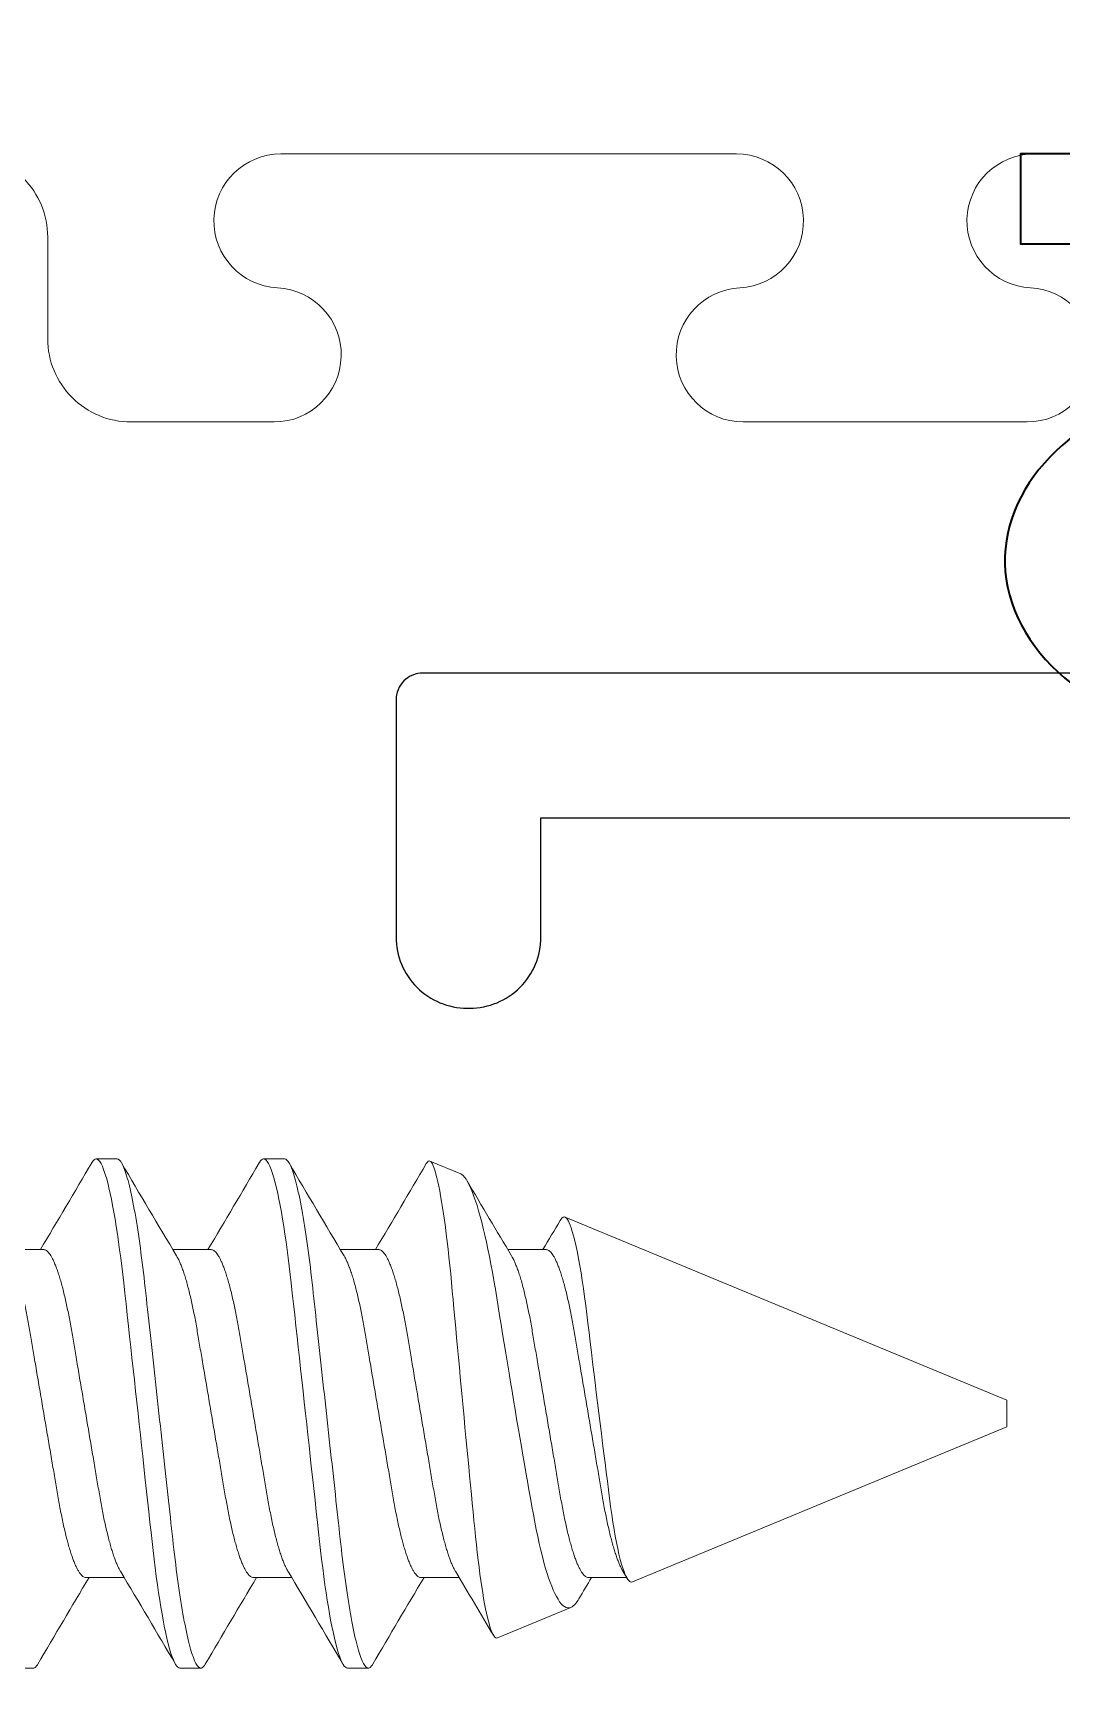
# Model space of a CAD drawing. Extents: x -138 to 168, y -127 to 80.
# Drawn here: x 11.646 to 12.03, y 47.842 to 48.464 of the extents above; entities that cross this region are included whole.
import ezdxf

# ---------------------------------------------------------------- set-up
doc = ezdxf.new("R2010")
doc.units = 0
doc.header["$MEASUREMENT"] = 0
doc.layers.get('0').update_dxf_attribs({"linetype": 'CONTINUOUS'})
doc.layers.add('ALUM-RED', color=1, linetype='CONTINUOUS', lineweight=9)
doc.layers.add('PROFILE NUMBER', color=150, linetype='CONTINUOUS', lineweight=35)
for name, color, linetype in [('Ballons', 7, 'CONTINUOUS'), ('FRAME', 1, 'CONTINUOUS'), ('TEXT', 7, 'CONTINUOUS')]:
    doc.layers.add(name, color=color, linetype=linetype)

# ---------------------------------------------------------------- blocks, each defined once
blk = doc.blocks.new('2005 Block Jamb')
blk.add_lwpolyline([(0.62575, 0.473), (0.62575, -0.365, -0.414214), (0.61575, -0.375), (0.52725, -0.375, -0.414214), (0.50075, -0.3485), (0.50075, -0.3475, -0.414214), (0.52725, -0.321), (0.57175, -0.321), (0.57175, -0.081, 0.414214)], format="xyb")
blk = doc.blocks.new('no 10 1 in')
at = {"color": 7, "linetype": 'Continuous', "lineweight": 15}
for p, q in [((55.87045, 25.67204), (55.86264, 25.67204)), ((55.93295, 25.67204), (55.92514, 25.67204)), ((55.99868, 25.66646), (55.98717, 25.67123)), ((56.20248, 25.58204), (56.03762, 25.65033)), ((55.84311, 25.63821), (55.82875, 25.63821)), ((55.90561, 25.63821), (55.89125, 25.63821)), ((55.96811, 25.63821), (55.95375, 25.63821)), ((56.03061, 25.63821), (56.01625, 25.63821)), ((56.20248, 25.57704), (56.20248, 25.58204)), ((56.20248, 25.57204), (56.20248, 25.57704)), ((56.06283, 25.5142), (56.20248, 25.57204)), ((55.85873, 25.51587), (55.87309, 25.51587)), ((55.92123, 25.51587), (55.93559, 25.51587)), ((55.98373, 25.51587), (55.99809, 25.51587)), ((56.04623, 25.51587), (56.06059, 25.51587)), ((56.01239, 25.4933), (56.03975, 25.50464)), ((55.83139, 25.48204), (55.8392, 25.48204)), ((55.89389, 25.48204), (55.9017, 25.48204)), ((55.95639, 25.48204), (55.9642, 25.48204))]:
    blk.add_line(p, q, dxfattribs=at)
at = {"color": 7, "linetype": 'Continuous', "lineweight": 15, "flags": 128}
for points in [[(55.86097, 25.67055), (55.86105, 25.6707), (55.86147, 25.67129), (55.86187, 25.67171), (55.86226, 25.67196), (55.86264, 25.67204), (55.86307, 25.67194), (55.86352, 25.67161), (55.86398, 25.67107), (55.86446, 25.67029), (55.86495, 25.66928), (55.86544, 25.66807), (55.86594, 25.66663), (55.86645, 25.66496), (55.86696, 25.66308), (55.86742, 25.66122), (55.86788, 25.65919), (55.86834, 25.657), (55.86879, 25.65466), (55.86925, 25.65217), (55.8697, 25.64954), (55.87015, 25.64679), (55.87059, 25.64391), (55.871, 25.64108), (55.8714, 25.63816), (55.8718, 25.63515), (55.87218, 25.63208), (55.87256, 25.62895), (55.87292, 25.62576), (55.87334, 25.62193), (55.87378, 25.61796), (55.87423, 25.61385), (55.87469, 25.60963), (55.87512, 25.60576), (55.87555, 25.60181), (55.87599, 25.59779), (55.87644, 25.59371), (55.87689, 25.58959), (55.87735, 25.58543), (55.8778, 25.58124), (55.87826, 25.57704), (55.8787, 25.57305), (55.87914, 25.56907), (55.87957, 25.56512), (55.88, 25.56119), (55.88043, 25.5573), (55.88085, 25.55347), (55.88134, 25.54903), (55.88181, 25.54468), (55.88228, 25.54045), (55.88273, 25.53634), (55.88312, 25.53278), (55.8835, 25.52934), (55.88387, 25.52597), (55.88427, 25.52266), (55.88467, 25.51941), (55.88508, 25.51624), (55.88551, 25.51316), (55.88594, 25.51018), (55.88636, 25.50744), (55.88678, 25.50481), (55.88721, 25.5023), (55.88764, 25.49991), (55.88808, 25.49766), (55.88852, 25.49553), (55.88903, 25.49322), (55.88955, 25.49111), (55.89006, 25.48922), (55.89056, 25.48754), (55.89101, 25.48623), (55.89145, 25.48511), (55.89188, 25.48416), (55.8923, 25.48339), (55.89272, 25.48279), (55.89312, 25.48237), (55.89351, 25.48213), (55.89389, 25.48204), (55.89389, 25.48204)], [(55.92347, 25.67055), (55.92355, 25.6707), (55.92397, 25.67129), (55.92437, 25.67171), (55.92476, 25.67196), (55.92514, 25.67204), (55.92557, 25.67194), (55.92602, 25.67161), (55.92648, 25.67107), (55.92696, 25.67029), (55.92745, 25.66928), (55.92794, 25.66807), (55.92844, 25.66663), (55.92895, 25.66496), (55.92946, 25.66308), (55.92992, 25.66122), (55.93038, 25.65919), (55.93084, 25.657), (55.93129, 25.65466), (55.93175, 25.65217), (55.9322, 25.64954), (55.93265, 25.64679), (55.93309, 25.64391), (55.9335, 25.64108), (55.9339, 25.63816), (55.9343, 25.63515), (55.93468, 25.63208), (55.93506, 25.62895), (55.93542, 25.62576), (55.93584, 25.62193), (55.93628, 25.61796), (55.93673, 25.61385), (55.93719, 25.60963), (55.93762, 25.60576), (55.93805, 25.60181), (55.93849, 25.59779), (55.93894, 25.59371), (55.93939, 25.58959), (55.93984, 25.58543), (55.9403, 25.58124), (55.94076, 25.57704), (55.9412, 25.57305), (55.94164, 25.56907), (55.94207, 25.56512), (55.9425, 25.56119), (55.94293, 25.5573), (55.94335, 25.55347), (55.94384, 25.54903), (55.94431, 25.54468), (55.94478, 25.54045), (55.94523, 25.53634), (55.94562, 25.53278), (55.946, 25.52934), (55.94637, 25.52597), (55.94677, 25.52266), (55.94717, 25.51941), (55.94758, 25.51624), (55.94801, 25.51316), (55.94844, 25.51018), (55.94886, 25.50744), (55.94928, 25.50481), (55.94971, 25.5023), (55.95014, 25.49991), (55.95058, 25.49766), (55.95102, 25.49553), (55.95153, 25.49322), (55.95205, 25.49111), (55.95256, 25.48922), (55.95306, 25.48754), (55.95351, 25.48623), (55.95395, 25.48511), (55.95438, 25.48416), (55.9548, 25.48339), (55.95522, 25.48279), (55.95562, 25.48237), (55.95601, 25.48213), (55.95639, 25.48204), (55.95639, 25.48204)], [(56.01239, 25.4933), (56.01208, 25.49325), (56.01176, 25.49334), (56.01143, 25.49359), (56.0111, 25.49398), (56.01076, 25.49453), (56.01041, 25.49524), (56.01005, 25.49611), (56.0097, 25.49713), (56.00935, 25.49826), (56.009, 25.49952), (56.00865, 25.50094), (56.0083, 25.50249), (56.00794, 25.50421), (56.00758, 25.50607), (56.00722, 25.50807), (56.00687, 25.51021), (56.00653, 25.51239), (56.00619, 25.5147), (56.00585, 25.51712), (56.00552, 25.51966), (56.00518, 25.52236), (56.00486, 25.52516), (56.00453, 25.52809), (56.00422, 25.53111), (56.00392, 25.5341), (56.00362, 25.53716), (56.00331, 25.54032), (56.00299, 25.54354), (56.00267, 25.54689), (56.00234, 25.55029), (56.002, 25.55377), (56.00166, 25.55729), (56.00132, 25.56087), (56.00097, 25.56447), (56.00062, 25.56813), (56.00027, 25.57181), (55.99992, 25.57558), (55.99956, 25.57936), (55.9992, 25.58318), (55.99884, 25.58698), (55.9985, 25.59067), (55.99816, 25.59433), (55.99782, 25.598), (55.99748, 25.60163), (55.99714, 25.60531), (55.99681, 25.60895), (55.99647, 25.61255), (55.99615, 25.6161), (55.99584, 25.61946), (55.99554, 25.62275), (55.99524, 25.62599), (55.99493, 25.62915), (55.99461, 25.6323), (55.99429, 25.63535), (55.99395, 25.63833), (55.99362, 25.6412), (55.99328, 25.64396), (55.99294, 25.6466), (55.99259, 25.64915), (55.99225, 25.65158), (55.99189, 25.65392), (55.99153, 25.65614), (55.99118, 25.65823), (55.99082, 25.66017), (55.99047, 25.66193), (55.99013, 25.66354), (55.98978, 25.66502), (55.98944, 25.66634), (55.9891, 25.66753), (55.98876, 25.66857), (55.98842, 25.66944), (55.98809, 25.67015), (55.98778, 25.67067), (55.98747, 25.67103), (55.98717, 25.67123), (55.98686, 25.67127), (55.98655, 25.67116), (55.98623, 25.67088), (55.9859, 25.67044), (55.98582, 25.67029)], [(55.99867, 25.66645), (55.99906, 25.66626), (55.99958, 25.66584), (56.00012, 25.66524), (56.00068, 25.66447), (56.00126, 25.6635), (56.00185, 25.66236), (56.00245, 25.66104), (56.00306, 25.65954), (56.00362, 25.65804), (56.00418, 25.6564), (56.00475, 25.65462), (56.00532, 25.65271), (56.00591, 25.65062), (56.0065, 25.6484), (56.00709, 25.64604), (56.00768, 25.64356), (56.00825, 25.64104), (56.00881, 25.63841), (56.00938, 25.63567), (56.00994, 25.63282), (56.01051, 25.62981), (56.01106, 25.62672), (56.01162, 25.6235), (56.01216, 25.62021), (56.01267, 25.61696), (56.0132, 25.61365), (56.01374, 25.61025), (56.0143, 25.60679), (56.01488, 25.6032), (56.01547, 25.59957), (56.01607, 25.59587), (56.01669, 25.59215), (56.01724, 25.58878), (56.01781, 25.5854), (56.01838, 25.58199), (56.01895, 25.57858), (56.01954, 25.57511), (56.02013, 25.57165), (56.02072, 25.56819), (56.02131, 25.56475), (56.02188, 25.56147), (56.02245, 25.55821), (56.02302, 25.55498), (56.02358, 25.5518), (56.02415, 25.54861), (56.02471, 25.54547), (56.02526, 25.54239), (56.02581, 25.53937), (56.02632, 25.53655), (56.02685, 25.53382), (56.02739, 25.53116), (56.02795, 25.5286), (56.02853, 25.52609), (56.02913, 25.52369), (56.02973, 25.5214), (56.03035, 25.51923), (56.03091, 25.51741), (56.03147, 25.51569), (56.03204, 25.51408), (56.03261, 25.51258), (56.0332, 25.51118), (56.03379, 25.5099), (56.03439, 25.50875), (56.03498, 25.50773), (56.03558, 25.50682), (56.03619, 25.50606), (56.03679, 25.50545), (56.03738, 25.50498), (56.03799, 25.50465), (56.03858, 25.50449), (56.03917, 25.50448), (56.03975, 25.50464)], [(56.06283, 25.5142), (56.0624, 25.51412), (56.06196, 25.51426), (56.06152, 25.51459), (56.06105, 25.51515), (56.06057, 25.51592), (56.06009, 25.5169), (56.05963, 25.51804), (56.05916, 25.51937), (56.05869, 25.52088), (56.05821, 25.52262), (56.05773, 25.52455), (56.05726, 25.52666), (56.0568, 25.52887), (56.05635, 25.53125), (56.05591, 25.53377), (56.05547, 25.53651), (56.05504, 25.53939), (56.05462, 25.5424), (56.05421, 25.54543), (56.05381, 25.54857), (56.0534, 25.55179), (56.05296, 25.55518), (56.05252, 25.55864), (56.05208, 25.56216), (56.05161, 25.56582), (56.05115, 25.56953), (56.05068, 25.57327), (56.05021, 25.57714), (56.04973, 25.58102), (56.04925, 25.5849), (56.04879, 25.58867), (56.04834, 25.59243), (56.04789, 25.59615), (56.04744, 25.59993), (56.047, 25.60364), (56.04656, 25.60728), (56.04616, 25.61072), (56.04576, 25.61408), (56.04535, 25.61733), (56.04492, 25.62056), (56.04449, 25.62366), (56.04404, 25.62663), (56.04359, 25.62949), (56.04313, 25.63219), (56.04267, 25.63473), (56.0422, 25.63717), (56.04172, 25.63942), (56.04125, 25.64148), (56.04078, 25.64331), (56.04032, 25.64494), (56.03987, 25.64637), (56.03952, 25.64732), (56.03918, 25.64815), (56.03885, 25.64885), (56.03852, 25.64943), (56.0381, 25.64997), (56.0377, 25.65029), (56.0373, 25.6504), (56.03688, 25.65029), (56.03644, 25.64995), (56.03601, 25.64939), (56.03584, 25.6491)]]:
    blk.add_lwpolyline(points, dxfattribs=at)
at = {"color": 7, "linetype": 'Continuous', "lineweight": 15}
for centre, radius, start, end in [((52.25722, 27.78), 4.17573, 329.14203, 329.65771), ((59.35735, 27.71025), 4.03821, 210.33772, 210.91), ((52.31931, 27.78024), 4.17621, 329.14196, 329.65759), ((59.42176, 27.71139), 4.04043, 210.33796, 210.90994), ((52.39346, 27.77331), 4.16266, 329.14166, 329.65463), ((59.05265, 27.45483), 3.53833, 210.40835, 210.93575), ((53.5644, 27.11374), 2.87282, 329.09511, 329.348), ((52.40682, 23.44374), 4.03841, 30.33773, 30.90999), ((52.47033, 23.44433), 4.03724, 30.33774, 30.91016), ((53.18977, 23.8351), 3.27286, 30.4626, 30.94858), ((54.28374, 24.45196), 2.07102, 30.90345, 30.98763), ((59.4507, 23.3705), 4.18279, 149.14246, 149.65728), ((59.5083, 23.37339), 4.1771, 149.14211, 149.65763), ((59.56766, 23.37525), 4.17346, 149.14189, 149.65785), ((57.83153, 24.44648), 2.07999, 149.06041, 149.31577), ((56.03567, 25.51137), 0.00787, 301.14739, 333.95966)]:
    blk.add_arc(centre, radius, start, end, dxfattribs=at)
for points, knots in [([(55.87045, 25.67204), (55.87158, 25.67204), (55.87289, 25.66973), (55.87565, 25.6601), (55.87708, 25.65279), (55.87906, 25.63947), (55.8797, 25.63465), (55.88088, 25.62461), (55.88143, 25.61939), (55.88329, 25.60246), (55.88468, 25.58977), (55.88747, 25.56432), (55.88886, 25.55163), (55.89072, 25.5347), (55.89127, 25.52948), (55.89246, 25.51943), (55.89309, 25.51462), (55.89507, 25.50129), (55.89651, 25.49399), (55.89926, 25.48436), (55.90057, 25.48204), (55.9017, 25.48204)], [0, 0, 0, 0, 0.125, 0.125, 0.25, 0.25, 0.3125, 0.3125, 0.375, 0.375, 0.5, 0.5, 0.625, 0.625, 0.6875, 0.6875, 0.75, 0.75, 0.875, 0.875, 1, 1, 1, 1]), ([(55.93295, 25.67204), (55.93408, 25.67204), (55.93539, 25.66973), (55.93815, 25.6601), (55.93958, 25.65279), (55.94156, 25.63947), (55.9422, 25.63465), (55.94338, 25.62461), (55.94393, 25.61939), (55.94579, 25.60246), (55.94718, 25.58977), (55.94997, 25.56432), (55.95136, 25.55163), (55.95322, 25.5347), (55.95377, 25.52948), (55.95496, 25.51943), (55.95559, 25.51462), (55.95757, 25.50129), (55.95901, 25.49399), (55.96176, 25.48436), (55.96307, 25.48204), (55.9642, 25.48204)], [0, 0, 0, 0, 0.125, 0.125, 0.25, 0.25, 0.3125, 0.3125, 0.375, 0.375, 0.5, 0.5, 0.625, 0.625, 0.6875, 0.6875, 0.75, 0.75, 0.875, 0.875, 1, 1, 1, 1]), ([(55.83017, 25.63584), (55.83033, 25.63557), (55.83067, 25.63497), (55.83122, 25.63383), (55.83181, 25.63245), (55.83241, 25.63085), (55.83303, 25.62904), (55.83364, 25.62705), (55.83425, 25.62489), (55.83484, 25.62258), (55.83542, 25.62017), (55.83598, 25.61767), (55.83652, 25.61512), (55.83703, 25.61247), (55.83753, 25.60976), (55.83801, 25.60697), (55.8385, 25.60409), (55.83901, 25.60111), (55.83954, 25.59797), (55.8401, 25.59469), (55.84069, 25.59127), (55.84128, 25.58778), (55.84188, 25.58423), (55.84249, 25.58065), (55.8431, 25.5771), (55.84369, 25.5736), (55.84428, 25.57018), (55.84485, 25.56679), (55.84542, 25.56345), (55.84598, 25.56017), (55.84653, 25.55696), (55.84706, 25.55385), (55.84758, 25.55079), (55.84809, 25.54779), (55.84859, 25.54485), (55.84911, 25.54199), (55.84965, 25.53922), (55.85021, 25.53653), (55.85077, 25.534), (55.85134, 25.53162), (55.85192, 25.5294), (55.85249, 25.52732), (55.85308, 25.5254), (55.85366, 25.52364), (55.85425, 25.52204), (55.85483, 25.52062), (55.85542, 25.51937), (55.856, 25.51829), (55.85658, 25.51739), (55.85715, 25.51671), (55.8577, 25.51622), (55.85823, 25.51593), (55.85856, 25.51589), (55.85873, 25.51587)], [0, 0, 0, 0, 0.016551, 0.036076, 0.055684, 0.076279, 0.09689, 0.117481, 0.138014, 0.158452, 0.178759, 0.19799, 0.217041, 0.235888, 0.254503, 0.272882, 0.291368, 0.310096, 0.329043, 0.349099, 0.369335, 0.389718, 0.410212, 0.430781, 0.451388, 0.471059, 0.490697, 0.51027, 0.529746, 0.549094, 0.568285, 0.58729, 0.606083, 0.625518, 0.644756, 0.664216, 0.683932, 0.703876, 0.724018, 0.743399, 0.7629, 0.782492, 0.802141, 0.821815, 0.841481, 0.861106, 0.880659, 0.90103, 0.921251, 0.941289, 0.961112, 0.980691, 1, 1, 1, 1]), ([(55.84311, 25.63821), (55.84327, 25.6382), (55.84359, 25.63816), (55.8441, 25.63789), (55.84462, 25.63746), (55.84516, 25.63683), (55.84571, 25.63602), (55.84627, 25.63502), (55.84684, 25.63384), (55.84743, 25.63245), (55.84804, 25.63085), (55.84865, 25.62904), (55.84926, 25.62705), (55.84987, 25.62489), (55.85047, 25.62258), (55.85105, 25.62017), (55.85161, 25.61767), (55.85214, 25.61512), (55.85266, 25.61247), (55.85316, 25.60976), (55.85364, 25.60697), (55.85413, 25.60409), (55.85463, 25.60111), (55.85517, 25.59797), (55.85573, 25.59469), (55.85631, 25.59127), (55.85691, 25.58778), (55.85751, 25.58423), (55.85812, 25.58065), (55.85872, 25.5771), (55.85932, 25.5736), (55.8599, 25.57018), (55.86048, 25.56679), (55.86105, 25.56345), (55.86161, 25.56017), (55.86215, 25.55696), (55.86268, 25.55385), (55.8632, 25.55079), (55.86371, 25.54779), (55.86421, 25.54485), (55.86473, 25.54199), (55.86527, 25.53922), (55.86583, 25.53653), (55.8664, 25.534), (55.86697, 25.53162), (55.86754, 25.5294), (55.86812, 25.52732), (55.8687, 25.5254), (55.86929, 25.52363), (55.86987, 25.52204), (55.87046, 25.52062), (55.87104, 25.51938), (55.87145, 25.51859), (55.87166, 25.51826), (55.87168, 25.51824)], [0, 0, 0, 0, 0.018425, 0.037098, 0.055995, 0.075092, 0.094361, 0.113774, 0.1333, 0.152908, 0.173502, 0.194114, 0.214705, 0.235238, 0.255675, 0.275982, 0.295213, 0.314265, 0.333111, 0.351727, 0.370105, 0.388591, 0.407319, 0.426267, 0.446322, 0.466559, 0.486941, 0.507436, 0.528005, 0.548612, 0.568283, 0.587921, 0.607494, 0.62697, 0.646317, 0.665508, 0.684513, 0.703307, 0.722741, 0.74198, 0.761439, 0.781155, 0.801099, 0.821241, 0.840622, 0.860124, 0.879715, 0.899364, 0.919038, 0.938704, 0.95833, 0.977882, 0.998253, 1, 1, 1, 1]), ([(55.89267, 25.63584), (55.89283, 25.63557), (55.89317, 25.63497), (55.89372, 25.63383), (55.89431, 25.63245), (55.89491, 25.63085), (55.89553, 25.62904), (55.89614, 25.62705), (55.89675, 25.62489), (55.89734, 25.62258), (55.89792, 25.62017), (55.89848, 25.61767), (55.89902, 25.61512), (55.89953, 25.61247), (55.90003, 25.60976), (55.90051, 25.60697), (55.901, 25.60409), (55.90151, 25.60111), (55.90204, 25.59797), (55.9026, 25.59469), (55.90319, 25.59127), (55.90378, 25.58778), (55.90438, 25.58423), (55.90499, 25.58065), (55.9056, 25.5771), (55.90619, 25.5736), (55.90678, 25.57018), (55.90735, 25.56679), (55.90792, 25.56345), (55.90848, 25.56017), (55.90903, 25.55696), (55.90956, 25.55385), (55.91008, 25.55079), (55.91059, 25.54779), (55.91109, 25.54485), (55.91161, 25.54199), (55.91215, 25.53922), (55.91271, 25.53653), (55.91327, 25.534), (55.91384, 25.53162), (55.91442, 25.5294), (55.91499, 25.52732), (55.91558, 25.5254), (55.91616, 25.52364), (55.91675, 25.52204), (55.91733, 25.52062), (55.91792, 25.51937), (55.9185, 25.51829), (55.91908, 25.51739), (55.91965, 25.51671), (55.9202, 25.51622), (55.92073, 25.51593), (55.92106, 25.51589), (55.92123, 25.51587)], [0, 0, 0, 0, 0.016551, 0.036076, 0.055684, 0.076279, 0.09689, 0.117481, 0.138014, 0.158452, 0.178759, 0.19799, 0.217041, 0.235888, 0.254503, 0.272881, 0.291368, 0.310096, 0.329043, 0.349099, 0.369335, 0.389718, 0.410212, 0.430781, 0.451388, 0.471059, 0.490697, 0.51027, 0.529746, 0.549094, 0.568285, 0.58729, 0.606083, 0.625518, 0.644756, 0.664216, 0.683932, 0.703876, 0.724018, 0.743399, 0.7629, 0.782492, 0.802141, 0.821815, 0.841481, 0.861106, 0.880659, 0.90103, 0.921251, 0.941289, 0.961112, 0.980691, 1, 1, 1, 1]), ([(55.90561, 25.63821), (55.90577, 25.6382), (55.90609, 25.63816), (55.9066, 25.63789), (55.90712, 25.63746), (55.90765, 25.63683), (55.90821, 25.63602), (55.90877, 25.63502), (55.90934, 25.63384), (55.90993, 25.63245), (55.91054, 25.63085), (55.91115, 25.62904), (55.91176, 25.62705), (55.91237, 25.62489), (55.91297, 25.62258), (55.91355, 25.62017), (55.91411, 25.61767), (55.91464, 25.61512), (55.91516, 25.61247), (55.91566, 25.60976), (55.91614, 25.60697), (55.91663, 25.60409), (55.91713, 25.60111), (55.91767, 25.59797), (55.91823, 25.59469), (55.91881, 25.59127), (55.91941, 25.58778), (55.92001, 25.58423), (55.92062, 25.58065), (55.92122, 25.5771), (55.92182, 25.5736), (55.9224, 25.57018), (55.92298, 25.56679), (55.92355, 25.56345), (55.92411, 25.56017), (55.92465, 25.55696), (55.92518, 25.55385), (55.9257, 25.55079), (55.92621, 25.54779), (55.92671, 25.54485), (55.92723, 25.54199), (55.92777, 25.53922), (55.92833, 25.53653), (55.9289, 25.534), (55.92947, 25.53162), (55.93004, 25.5294), (55.93062, 25.52732), (55.9312, 25.5254), (55.93179, 25.52363), (55.93237, 25.52204), (55.93296, 25.52062), (55.93354, 25.51938), (55.93395, 25.51859), (55.93416, 25.51826), (55.93418, 25.51824)], [0, 0, 0, 0, 0.018425, 0.037098, 0.055995, 0.075092, 0.094361, 0.113774, 0.1333, 0.152908, 0.173502, 0.194114, 0.214705, 0.235238, 0.255675, 0.275982, 0.295213, 0.314265, 0.333111, 0.351727, 0.370105, 0.388591, 0.407319, 0.426267, 0.446322, 0.466559, 0.486941, 0.507436, 0.528005, 0.548612, 0.568283, 0.587921, 0.607494, 0.626969, 0.646317, 0.665508, 0.684513, 0.703307, 0.722741, 0.74198, 0.761439, 0.781155, 0.801099, 0.821241, 0.840622, 0.860124, 0.879715, 0.899364, 0.919038, 0.938704, 0.95833, 0.977882, 0.998253, 1, 1, 1, 1]), ([(55.95517, 25.63584), (55.95533, 25.63557), (55.95567, 25.63497), (55.95622, 25.63383), (55.95681, 25.63245), (55.95741, 25.63085), (55.95803, 25.62904), (55.95864, 25.62705), (55.95925, 25.62489), (55.95984, 25.62258), (55.96042, 25.62017), (55.96098, 25.61767), (55.96152, 25.61512), (55.96203, 25.61247), (55.96253, 25.60976), (55.96301, 25.60697), (55.9635, 25.60409), (55.96401, 25.60111), (55.96454, 25.59797), (55.9651, 25.59469), (55.96569, 25.59127), (55.96628, 25.58778), (55.96688, 25.58423), (55.96749, 25.58065), (55.9681, 25.5771), (55.96869, 25.5736), (55.96928, 25.57018), (55.96985, 25.56679), (55.97042, 25.56345), (55.97098, 25.56017), (55.97153, 25.55696), (55.97206, 25.55385), (55.97258, 25.55079), (55.97309, 25.54779), (55.97359, 25.54485), (55.97411, 25.54199), (55.97465, 25.53922), (55.97521, 25.53653), (55.97577, 25.534), (55.97634, 25.53162), (55.97692, 25.5294), (55.97749, 25.52732), (55.97808, 25.5254), (55.97866, 25.52364), (55.97925, 25.52204), (55.97983, 25.52062), (55.98042, 25.51937), (55.981, 25.51829), (55.98158, 25.51739), (55.98215, 25.51671), (55.9827, 25.51622), (55.98323, 25.51593), (55.98356, 25.51589), (55.98373, 25.51587)], [0, 0, 0, 0, 0.016551, 0.036076, 0.055684, 0.076279, 0.09689, 0.117481, 0.138014, 0.158452, 0.178759, 0.19799, 0.217041, 0.235888, 0.254503, 0.272882, 0.291368, 0.310096, 0.329043, 0.349099, 0.369335, 0.389718, 0.410212, 0.430781, 0.451388, 0.471059, 0.490697, 0.51027, 0.529746, 0.549094, 0.568285, 0.58729, 0.606083, 0.625518, 0.644756, 0.664216, 0.683932, 0.703876, 0.724018, 0.743399, 0.7629, 0.782492, 0.802141, 0.821815, 0.841481, 0.861106, 0.880659, 0.90103, 0.921251, 0.941289, 0.961112, 0.980691, 1, 1, 1, 1]), ([(55.96811, 25.63821), (55.96827, 25.6382), (55.96859, 25.63816), (55.9691, 25.63789), (55.96962, 25.63746), (55.97016, 25.63683), (55.97071, 25.63602), (55.97127, 25.63502), (55.97184, 25.63384), (55.97243, 25.63245), (55.97304, 25.63085), (55.97365, 25.62904), (55.97426, 25.62705), (55.97487, 25.62489), (55.97547, 25.62258), (55.97605, 25.62017), (55.97661, 25.61767), (55.97714, 25.61512), (55.97766, 25.61247), (55.97816, 25.60976), (55.97864, 25.60697), (55.97913, 25.60409), (55.97963, 25.60111), (55.98017, 25.59797), (55.98073, 25.59469), (55.98131, 25.59127), (55.98191, 25.58778), (55.98251, 25.58423), (55.98312, 25.58065), (55.98372, 25.5771), (55.98432, 25.5736), (55.9849, 25.57018), (55.98548, 25.56679), (55.98605, 25.56345), (55.98661, 25.56017), (55.98715, 25.55696), (55.98768, 25.55385), (55.9882, 25.55079), (55.98871, 25.54779), (55.98921, 25.54485), (55.98973, 25.54199), (55.99027, 25.53922), (55.99083, 25.53653), (55.9914, 25.534), (55.99197, 25.53162), (55.99254, 25.5294), (55.99312, 25.52732), (55.9937, 25.5254), (55.99429, 25.52363), (55.99487, 25.52204), (55.99546, 25.52062), (55.99604, 25.51938), (55.99645, 25.51859), (55.99666, 25.51826), (55.99668, 25.51824)], [0, 0, 0, 0, 0.018425, 0.037098, 0.055995, 0.075092, 0.094361, 0.113774, 0.1333, 0.152908, 0.173502, 0.194114, 0.214705, 0.235237, 0.255675, 0.275982, 0.295213, 0.314265, 0.333111, 0.351727, 0.370105, 0.388591, 0.407319, 0.426267, 0.446323, 0.466559, 0.486941, 0.507436, 0.528005, 0.548612, 0.568283, 0.587921, 0.607494, 0.626969, 0.646317, 0.665508, 0.684513, 0.703307, 0.722741, 0.74198, 0.761439, 0.781155, 0.801099, 0.821241, 0.840622, 0.860124, 0.879715, 0.899364, 0.919038, 0.938704, 0.95833, 0.977882, 0.998253, 1, 1, 1, 1]), ([(56.01767, 25.63584), (56.01783, 25.63557), (56.01817, 25.63497), (56.01872, 25.63383), (56.01931, 25.63245), (56.01991, 25.63085), (56.02053, 25.62904), (56.02114, 25.62705), (56.02175, 25.62489), (56.02234, 25.62258), (56.02292, 25.62017), (56.02348, 25.61767), (56.02402, 25.61512), (56.02453, 25.61247), (56.02503, 25.60976), (56.02551, 25.60697), (56.026, 25.60409), (56.02651, 25.60111), (56.02704, 25.59797), (56.0276, 25.59469), (56.02819, 25.59127), (56.02878, 25.58778), (56.02938, 25.58423), (56.02999, 25.58065), (56.0306, 25.5771), (56.03119, 25.5736), (56.03178, 25.57018), (56.03235, 25.56679), (56.03292, 25.56345), (56.03348, 25.56017), (56.03403, 25.55696), (56.03456, 25.55385), (56.03508, 25.55079), (56.03559, 25.54779), (56.03609, 25.54485), (56.03661, 25.54199), (56.03715, 25.53922), (56.03771, 25.53653), (56.03827, 25.534), (56.03884, 25.53162), (56.03942, 25.5294), (56.03999, 25.52732), (56.04058, 25.5254), (56.04116, 25.52364), (56.04175, 25.52204), (56.04233, 25.52062), (56.04292, 25.51937), (56.0435, 25.51829), (56.04408, 25.51739), (56.04465, 25.51671), (56.0452, 25.51622), (56.04573, 25.51593), (56.04606, 25.51589), (56.04623, 25.51587)], [0, 0, 0, 0, 0.016551, 0.036076, 0.055684, 0.076279, 0.09689, 0.117481, 0.138014, 0.158452, 0.178759, 0.19799, 0.217041, 0.235888, 0.254503, 0.272882, 0.291368, 0.310096, 0.329043, 0.349099, 0.369335, 0.389718, 0.410212, 0.430781, 0.451388, 0.471059, 0.490697, 0.51027, 0.529746, 0.549094, 0.568285, 0.58729, 0.606083, 0.625518, 0.644756, 0.664216, 0.683932, 0.703876, 0.724018, 0.743399, 0.7629, 0.782492, 0.802141, 0.821815, 0.841481, 0.861106, 0.880659, 0.90103, 0.921251, 0.941289, 0.961112, 0.980691, 1, 1, 1, 1]), ([(56.03061, 25.63821), (56.03077, 25.6382), (56.03109, 25.63816), (56.0316, 25.63789), (56.03212, 25.63746), (56.03266, 25.63683), (56.03321, 25.63602), (56.03377, 25.63502), (56.03434, 25.63384), (56.03493, 25.63245), (56.03554, 25.63085), (56.03615, 25.62904), (56.03676, 25.62705), (56.03737, 25.62489), (56.03797, 25.62258), (56.03855, 25.62017), (56.03911, 25.61767), (56.03964, 25.61512), (56.04016, 25.61247), (56.04066, 25.60976), (56.04114, 25.60697), (56.04163, 25.60409), (56.04213, 25.60111), (56.04267, 25.59797), (56.04323, 25.59469), (56.04381, 25.59127), (56.04441, 25.58778), (56.04501, 25.58423), (56.04562, 25.58065), (56.04622, 25.5771), (56.04682, 25.5736), (56.0474, 25.57018), (56.04798, 25.56679), (56.04855, 25.56345), (56.04911, 25.56017), (56.04965, 25.55696), (56.05018, 25.55385), (56.0507, 25.55079), (56.05121, 25.54779), (56.05171, 25.54485), (56.05224, 25.54199), (56.05277, 25.53922), (56.05333, 25.53653), (56.0539, 25.534), (56.05447, 25.53162), (56.05504, 25.5294), (56.05562, 25.52732), (56.0562, 25.5254), (56.05679, 25.52363), (56.05737, 25.52204), (56.05796, 25.52062), (56.05854, 25.51938), (56.05895, 25.51859), (56.05916, 25.51826), (56.05918, 25.51824)], [0, 0, 0, 0, 0.018425, 0.037098, 0.055995, 0.075092, 0.094361, 0.113774, 0.1333, 0.152908, 0.173502, 0.194114, 0.214705, 0.235238, 0.255676, 0.275983, 0.295213, 0.314265, 0.333111, 0.351727, 0.370105, 0.388591, 0.40732, 0.426267, 0.446323, 0.466559, 0.486942, 0.507436, 0.528005, 0.548612, 0.568283, 0.587921, 0.607494, 0.62697, 0.646318, 0.665508, 0.684514, 0.703307, 0.722742, 0.74198, 0.76144, 0.781155, 0.8011, 0.821242, 0.840623, 0.860124, 0.879716, 0.899365, 0.919039, 0.938705, 0.95833, 0.977883, 0.998254, 1, 1, 1, 1]), ([(55.8392, 25.48204), (55.83935, 25.48206), (55.83963, 25.4821), (55.84008, 25.48245), (55.8405, 25.48291), (55.84076, 25.48336), (55.84087, 25.48355)], [0, 0, 0, 0, 0.2676562, 0.538485, 0.8122221, 1, 1, 1, 1]), ([(55.9017, 25.48204), (55.90185, 25.48206), (55.90213, 25.4821), (55.90258, 25.48245), (55.903, 25.48291), (55.90326, 25.48336), (55.90337, 25.48355)], [0, 0, 0, 0, 0.267657, 0.538485, 0.812223, 1, 1, 1, 1]), ([(55.9642, 25.48204), (55.96435, 25.48206), (55.96463, 25.4821), (55.96508, 25.48245), (55.9655, 25.48291), (55.96576, 25.48336), (55.96587, 25.48355)], [0, 0, 0, 0, 0.267657, 0.538485, 0.812222, 1, 1, 1, 1])]:
    blk.add_open_spline(points, degree=3, knots=knots, dxfattribs=at)
blk = doc.blocks.new('*U125')
at = {"layer": 'PROFILE NUMBER', "color": 5}
for p, q in [((-0.01609, 0.09158), (-0.013, 0.083)), ((0.013, 0.083), (0.01608, 0.09154)), ((-0.013, 0.083), (0.013, 0.083))]:
    blk.add_line(p, q, dxfattribs=at)
blk.add_lwpolyline([(-0.04275, 0.09065), (-0.04275, 0.0335), (-0.09, 0.0335), (-0.09, 0), (0.09, 0), (0.09, 0.0335), (0.04275, 0.0335), (0.04275, 0.09065)], dxfattribs=at)
for centre, start, end in [((-0.07254, 0.07123), 19.82892, 61.17501), ((0.07253, 0.07121), 118.76326, 160.19447)]:
    blk.add_arc(centre, 0.06, start, end, dxfattribs=at)
blk.add_ellipse((0, 0.15174), major_axis=(-0.09585, 0), ratio=0.712114, start_param=2.033109, end_param=7.391692, dxfattribs=at)
blk.add_open_spline([(0.04366, 0.12381), (0.05257, 0.1287), (0.05894, 0.13472), (0.06853, 0.15026), (0.06813, 0.15744), (0.04932, 0.17884), (0.02704, 0.18929), (-0.02121, 0.19063), (-0.04508, 0.18148), (-0.06741, 0.15999), (-0.06836, 0.15226), (-0.06067, 0.13657), (-0.05385, 0.12943), (-0.04361, 0.1238)], degree=3, knots=[2.2211, 2.2211, 2.2211, 2.2211, 2.727733, 2.727733, 3.7005, 3.7005, 4.673268, 4.673268, 5.646035, 5.646035, 6.618803, 6.618803, 7.203997, 7.203997, 7.203997, 7.203997], dxfattribs=at)

msp = doc.modelspace()

# ---------------------------------------------------------------- linework, layer by layer
at = {"layer": 'ALUM-RED'}
msp.add_lwpolyline([(12.18936, 48.4191), (12.01936, 48.4191, 0.975), (12.0181, 48.36913, -0.975), (12.01683, 48.3191), (11.91089, 48.3191, -0.975), (11.90963, 48.36913, 0.975), (11.90836, 48.4191), (11.73836, 48.4191, 0.975), (11.7371, 48.36913, -0.975), (11.73583, 48.3191), (11.68236, 48.3191, -0.414214), (11.65136, 48.3501), (11.65136, 48.3881, 0.414214), (11.62036, 48.4191), (11.36836, 48.4191, 0.414214), (11.33736, 48.3881), (11.33736, 47.4081, -1), (11.28136, 47.4081), (11.28136, 48.4441, -0.414214), (11.31236, 48.4751)], format="xyb", dxfattribs=at)

# ---------------------------------------------------------------- block references
at = {"layer": 'Ballons'}
msp.add_blockref('no 10 1 in', (-44.19321, 22.37206), dxfattribs=at)
at = {"layer": 'FRAME', "xscale": -1, "rotation": 270}
msp.add_blockref('2005 Block Jamb', (12.15636, 47.59962), dxfattribs=at)
at = {"layer": 'TEXT', "rotation": 180}
msp.add_blockref('*U125', (12.10436, 48.4191), dxfattribs=at)

doc.saveas('drawing.dxf')
